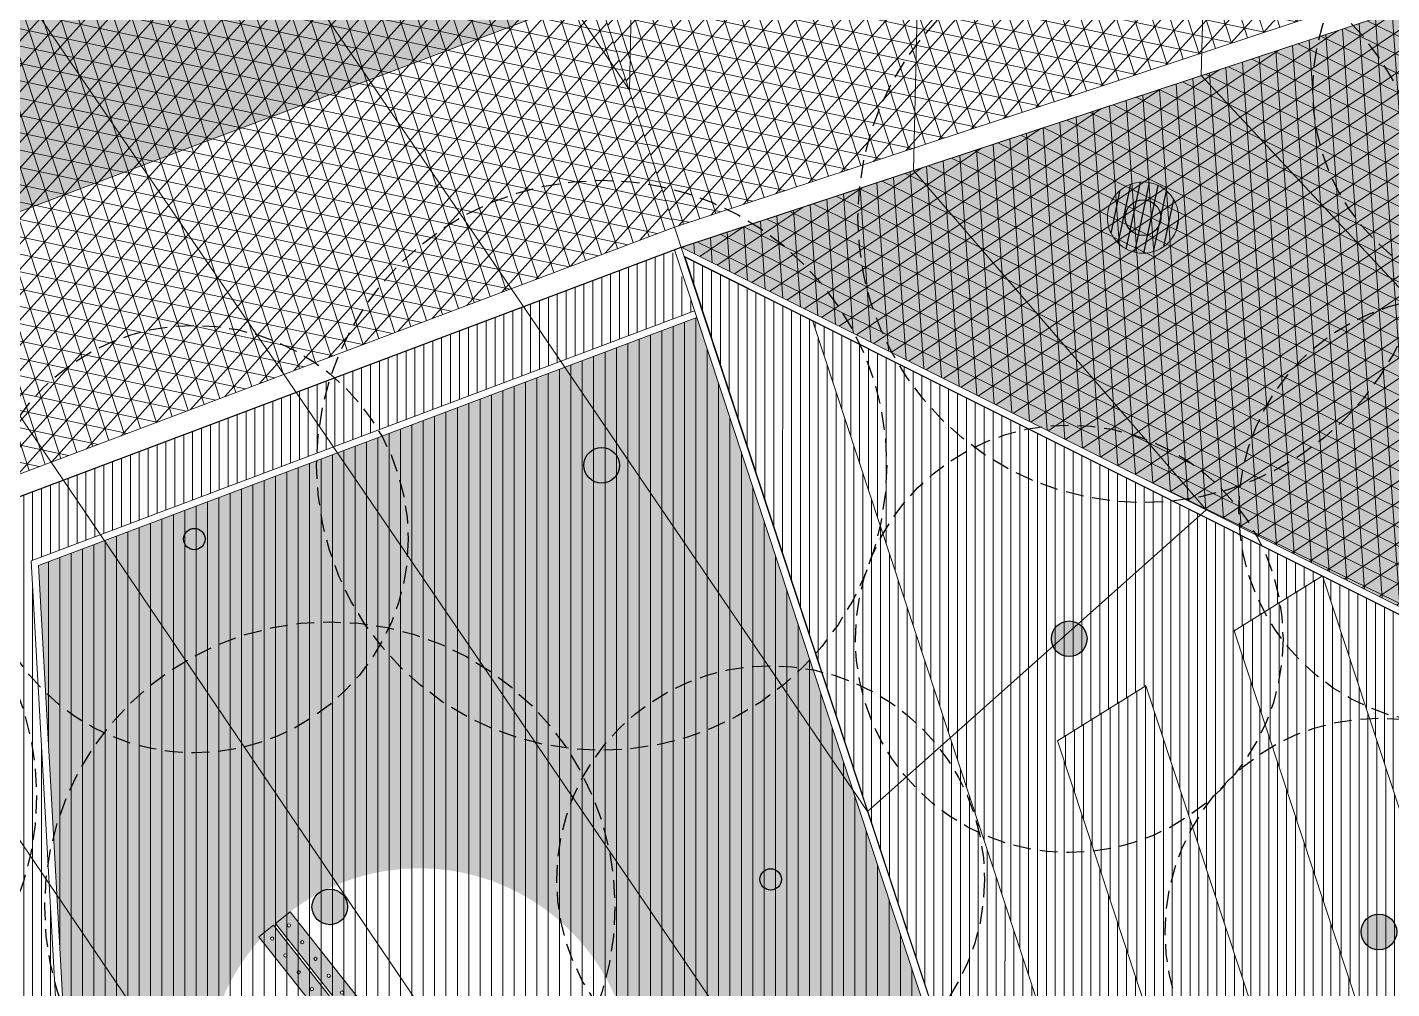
# Model space of a CAD drawing. Header units: metres. Extents: x 678805 to 1359287, y 2747329 to 5497370.
# Drawn here: x 679675.68 to 679694.82, y 2748641.37 to 2748654.86 of the extents above; entities that cross this region are included whole.
import ezdxf
from ezdxf.enums import TextEntityAlignment as Align

# ---------------------------------------------------------------- set-up
doc = ezdxf.new("R2010")
doc.units = ezdxf.units.M
doc.linetypes.add('XREF_MON_SFT_TREES$0$HIDDEN', pattern=[0.375, 0.25, -0.125])
for name, color, linetype in [('00_XREF_MON_HSC_PAVEMENT', 7, 'Continuous'), ('00_XREF_TWQ_BUILDINGS', 7, 'Continuous'), ('00_XREF_TWQ_SFT_TREES', 7, 'Continuous'), ('XREF_MON_GENERAL_LAYOUT$0$02-L-Edge Line Step -10cm', 6, 'Continuous'), ('XREF_MON_GENERAL_LAYOUT$0$02-L-Plan Change', 8, 'Continuous'), ('XREF_MON_HSC_PAVEMENT$0$03-TR-Tree Pit_Green', 74, 'Continuous'), ('XREF_MON_SFT_TREES$0$SL_TREE_CANOPY', 251, 'XREF_MON_SFT_TREES$0$HIDDEN'), ('XREF_MON_SFT_TREES$0$SL_TREE_TRUNK', 251, 'Continuous')]:
    doc.layers.add(name, color=color, linetype=linetype)
for name, color, linetype, true_color in [('02-L-Waterfeatures 01', 7, 'Continuous', 0x4da6ff), ('XREF_MON_HSC_PAVEMENT$0$03-TR-Tree Pit_White', 7, 'Continuous', 0xfcfcfc), ('XREF_MON_SFT_TREES$0$SL_TREE__DELONIX_REGIA', 7, 'Continuous', 0x8f2400), ('XREF_MON_SFT_TREES$0$SL_TREE_ACACIA_ETBAICA', 7, 'Continuous', 0x405700), ('XREF_MON_SFT_TREES$0$SL_TREE_ACACIA_FARNESIANA', 7, 'Continuous', 0xe0e000), ('XREF_MON_SFT_TREES$0$SL_TREE_ACACIA_NILOTICA', 7, 'Continuous', 0x264d00), ('XREF_MON_SFT_TREES$0$SL_TREE_PROSOPIS_CINERARIA', 7, 'Continuous', 0x5f7f00)]:
    doc.layers.add(name, color=color, linetype=linetype, true_color=true_color)
for name, color, linetype, lineweight in [('XREF_MON_GENERAL_LAYOUT$0$02-L-Level Curves 0.25-0.75m', 33, 'Continuous', 5), ('XREF_MON_GENERAL_LAYOUT$0$02-L-Level Curves 0.50m', 33, 'Continuous', 5), ('XREF_MON_GENERAL_LAYOUT$0$02-L-Level Curves 1m', 37, 'Continuous', 5), ('XREF_MON_GENERAL_LAYOUT$0$02-L-Material Change', 251, 'Continuous', 5), ('XREF_MON_GENERAL_LAYOUT$0$04-BK-Tree Pit', 6, 'Continuous', 5), ('XREF_MON_HSC_FURNITURE$0$03-PG-CBIncluded', 8, 'Continuous', 5), ('XREF_MON_HSC_PAVEMENT$0$02-L-B-Flat Bar', 251, 'Continuous', 5), ('XREF_MON_HSC_PAVEMENT$0$03-TR-Pavement_04_Dry Meadow_', 54, 'Continuous', 5), ('XREF_MON_HSC_PAVEMENT$0$04-BK-Tree Pit', 6, 'Continuous', 5)]:
    doc.layers.add(name, color=color, linetype=linetype, lineweight=lineweight)
for name, color, linetype, lineweight, true_color in [('XREF_MON_HSC_PAVEMENT$0$03-TR-Pavement_01_Compacted Ground', 7, 'Continuous', 5, 0x5a4f30), ('XREF_MON_HSC_PAVEMENT$0$03-TR-Pavement_02_Sealed Gravel', 7, 'Continuous', 5, 0x38321e), ('XREF_MON_HSC_PAVEMENT$0$03-TR-Pavement_04_Dry Meadow_2', 7, 'Continuous', 5, 0xe2c75d), ('XREF_MON_HSC_PAVEMENT$0$03-TR-Pavement_05_Precast irregular Concrete Blocks_Open Joint', 7, 'Continuous', 5, 0x82ae7e), ('XREF_MON_HSC_PAVEMENT$0$03-TR-Pavement_05_Precast irregular Concrete Blocks_Open Joint 2', 7, 'Continuous', 5, 0xe2c75d), ('XREF_MON_HSC_PAVEMENT$0$03-TR-Pavement_07_Precast irregular Concrete Blocks', 7, 'Continuous', 5, 0xb3b3b3)]:
    doc.layers.add(name, color=color, linetype=linetype, lineweight=lineweight, true_color=true_color)
doc.layers.get('XREF_MON_SFT_TREES$0$SL_TREE__DELONIX_REGIA').off()
doc.layers.get('XREF_MON_SFT_TREES$0$SL_TREE_ACACIA_ETBAICA').off()
doc.layers.get('XREF_MON_SFT_TREES$0$SL_TREE_ACACIA_FARNESIANA').off()
doc.layers.get('XREF_MON_SFT_TREES$0$SL_TREE_ACACIA_NILOTICA').off()
doc.layers.get('XREF_MON_SFT_TREES$0$SL_TREE_PROSOPIS_CINERARIA').off()
doc.styles.add('XREF_MON_GENERAL_LAYOUT$0$Standard', font='arial.ttf')
pattern_1 = [(45, (0, 0), (-0.2245064030267289, 0.2245064030267289), [])]
pattern_2 = [(90, (652974.1167151183, 2717198.732228751), (-0.1247775, 0), [])]
pattern_3 = [(90, (0, 0), (-0.159385, 0), [])]
pattern_4 = [(340, (0, 0), (0.3171310031097607, -1.183548818555639), [0.127635, -1.403985]), (284.9999999999999, (0, 0), (1.122121008750501, 0.6597039266631874), [0.102108, -1.123191913939]), (30.45144470000007, (0.0264274947241093, -0.09862875297372095), (1.439251961726375, -0.5238449067124393), [0.10847305896, -1.19320463882]), (336.1842, (0.3198337804106918, 0.1164099759823247), (0.3564911015664235, -1.803038992589059), [0.1914525, -2.1059775]), (26.63555761000001, (0.3495414982605787, -0.03384308439077688), (2.101800046171185, -0.9276967019094174), [0.162709655038, -1.789808574672]), (281.1841511700001, (0.3198337804106918, 0.1164099759823247), (2.10180004612532, -0.9276967020221802), [0.153161779369, -1.684780203864]), (311.0000000000001, (0.2980803232991812, -0.07260940821860236), (-0.2964259309923299, -1.18889947222557), [0.127635, -1.403985]), (256.0000000000001, (0.2980803232991812, -0.07260940821860236), (1.301257995013117, 0.03297126671369521), [0.102108, -1.123188]), (1.451445000000042, (0.2733781620483804, -0.1716843643181712), (1.004832069231487, -1.155928201204946), [0.10847305896, -1.19320258192]), (327.5000000000001, (0, 0), (0.5394311410589346, 0.1743151651689518), [0, -1.1095736, 0, -1.140206, 0, -1.1274425]), (297.5, (0, 0), (0.7838505369245482, -0.1911253338182064), [0, -0.6500876, 0, -1.0840466, 0, -0.4297045]), (257.5, (-0.129797123220292, 0.3566146651579213), (0.2746427574532052, -0.8667979447037826), [0, -0.42545, 0, -1.327404, 0, -1.761363]), (247.5, (-0.1880021112114544, 0.5165315553632672), (0.4995268739605756, -0.8743468279788609), [0, -0.553085, 0, -0.8815324, 0, -1.250823])]
pattern_5 = [(90, (-15.59436559828464, -5.140188714955002), (-0.1247775, 0), [])]

# ---------------------------------------------------------------- blocks, each defined once
blk = doc.blocks.new('XREF_MON_SFT_TREES$0$Prosopis_cineraria')
h = blk.add_hatch()
h.set_pattern_fill('ANSI31', color=256, scale=0.1)
h.set_pattern_definition(pattern_1)
edge = h.paths.add_edge_path()
edge.add_arc((-1.862645149230957e-09, -1.396983861923218e-09), 4.000000002159871, 0, 360)
at = {"layer": 'XREF_MON_SFT_TREES$0$SL_TREE_TRUNK'}
h = blk.add_hatch(color=256, dxfattribs=at)
h.dxf.hatch_style = 1
edge = h.paths.add_edge_path()
edge.add_arc((0, 0), 0.25, 0, 360)
at = {"layer": 'XREF_MON_SFT_TREES$0$SL_TREE_CANOPY', "linetype": 'XREF_MON_SFT_TREES$0$HIDDEN'}
blk.add_circle((0, 0), 4, dxfattribs=at)
at = {"layer": 'XREF_MON_SFT_TREES$0$SL_TREE_TRUNK'}
blk.add_circle((0, 0), 0.25, dxfattribs=at)
blk = doc.blocks.new('XREF_MON_SFT_TREES$0$Acacia etbaica')
h = blk.add_hatch()
h.set_pattern_fill('ANSI31', color=256, scale=0.1)
h.set_pattern_definition(pattern_1)
edge = h.paths.add_edge_path()
edge.add_arc((4.440892098500626e-16, -1.110223024625157e-15), 3.000000000000001, 0, 360)
at = {"layer": 'XREF_MON_SFT_TREES$0$SL_TREE_TRUNK'}
h = blk.add_hatch(color=256, dxfattribs=at)
h.dxf.hatch_style = 1
edge = h.paths.add_edge_path()
edge.add_arc((-4.190951585769653e-09, -3.725290298461914e-09), 0.1500002332421871, 286.4511275051879, 569.1271037239628)
edge.add_arc((-2.328306436538696e-09, 2.328306436538696e-09), 0.1500002378014961, 209.127105287983, 286.4511261276718)
at = {"layer": 'XREF_MON_SFT_TREES$0$SL_TREE_CANOPY'}
blk.add_circle((0, 0), 3, dxfattribs=at)
at = {"layer": 'XREF_MON_SFT_TREES$0$SL_TREE_TRUNK'}
for radius in [0.1500002332387778, 0.150000232560115]:
    blk.add_circle((-4.190951585769653e-09, -3.725290298461914e-09), radius, dxfattribs=at)
blk = doc.blocks.new('XREF_MON_SFT_TREES$0$Acacia_pycnantha')
h = blk.add_hatch()
h.set_pattern_fill('ANSI31', color=256, scale=0.1)
h.set_pattern_definition(pattern_1)
edge = h.paths.add_edge_path()
edge.add_arc((-2.328306436538696e-10, 0), 2.999999999974137, 3.180554681463517e-15, 360)
at = {"layer": 'XREF_MON_SFT_TREES$0$SL_TREE_TRUNK'}
h = blk.add_hatch(color=256, dxfattribs=at)
h.dxf.hatch_style = 1
edge = h.paths.add_edge_path()
edge.add_arc((2.328306436538696e-10, 0), 0.2500003876001918, 0, 360)
at = {"layer": 'XREF_MON_SFT_TREES$0$SL_TREE_CANOPY', "linetype": 'XREF_MON_SFT_TREES$0$HIDDEN'}
blk.add_circle((2.328306436538696e-10, 0), 3, dxfattribs=at)
at = {"layer": 'XREF_MON_SFT_TREES$0$SL_TREE_TRUNK'}
blk.add_circle((2.328306436538696e-10, 0), 0.2500003876001918, dxfattribs=at)
blk = doc.blocks.new('XREF_MON_SFT_TREES$0$Acacia Nilotica D')
h = blk.add_hatch()
h.set_pattern_fill('ANSI31', color=256, scale=0.1)
h.set_pattern_definition(pattern_1)
edge = h.paths.add_edge_path()
edge.add_arc((2.328306436538696e-10, 0), 3.999999999999999, -6.5439871631012e-05, 359.9999345601284)
at = {"layer": 'XREF_MON_SFT_TREES$0$SL_TREE_TRUNK'}
h = blk.add_hatch(color=256, dxfattribs=at)
h.dxf.hatch_style = 1
edge = h.paths.add_edge_path()
edge.add_arc((2.328306436538696e-10, 0), 0.2500003876001918, 0, 360)
at = {"layer": 'XREF_MON_SFT_TREES$0$SL_TREE_CANOPY', "linetype": 'XREF_MON_SFT_TREES$0$HIDDEN'}
blk.add_circle((2.328306436538696e-10, 0), 4, dxfattribs=at)
at = {"layer": 'XREF_MON_SFT_TREES$0$SL_TREE_TRUNK'}
blk.add_circle((2.328306436538696e-10, 0), 0.2500003876001918, dxfattribs=at)
blk = doc.blocks.new('XREF_MON_SFT_TREES$0$Delonix.B')
h = blk.add_hatch()
h.set_pattern_fill('ANSI31', color=256, scale=0.1, angle=25.44812939262281)
h.set_pattern_definition([(70.44812939262282, (0, -4.656612873077393e-10), (-0.2991926023986827, 0.106254584230064), [])])
edge = h.paths.add_edge_path()
edge.add_arc((0, 0), 3.000000000087448, 6.361109362927034e-15, 360)
at = {"layer": 'XREF_MON_SFT_TREES$0$SL_TREE_TRUNK'}
h = blk.add_hatch(color=256, dxfattribs=at)
h.dxf.hatch_style = 1
edge = h.paths.add_edge_path()
edge.add_arc((0, 0), 0.2500003876001918, 0, 360)
at = {"layer": 'XREF_MON_SFT_TREES$0$SL_TREE_CANOPY', "linetype": 'XREF_MON_SFT_TREES$0$HIDDEN'}
blk.add_circle((0, 0), 3, dxfattribs=at)
at = {"layer": 'XREF_MON_SFT_TREES$0$SL_TREE_TRUNK'}
blk.add_circle((0, 0), 0.2500003876001918, dxfattribs=at)
blk = doc.blocks.new('XREF_MON_SFT_TREES')
at = {"layer": 'XREF_MON_SFT_TREES$0$SL_TREE__DELONIX_REGIA'}
for p in [(679696.7147275773, 2748653.989595979), (679695.6786057358, 2748648.079861476), (679694.6425844178, 2748642.169857289)]:
    blk.add_blockref('XREF_MON_SFT_TREES$0$Delonix.B', p, dxfattribs=at)
at = {"layer": 'XREF_MON_SFT_TREES$0$SL_TREE_ACACIA_ETBAICA', "rotation": 25.44812939262281}
for p in [(679672.1928562922, 2748654.198914757), (679678.022989141, 2748647.681408298), (679686.1087203705, 2748642.906123652), (679674.4787069631, 2748638.431529532)]:
    blk.add_blockref('XREF_MON_SFT_TREES$0$Acacia etbaica', p, dxfattribs=at)
at = {"layer": 'XREF_MON_SFT_TREES$0$SL_TREE_ACACIA_FARNESIANA', "rotation": 25.44812939262281}
blk.add_blockref('XREF_MON_SFT_TREES$0$Acacia_pycnantha', (679690.2974068968, 2748646.282805403), dxfattribs=at)
at = {"layer": 'XREF_MON_SFT_TREES$0$SL_TREE_ACACIA_NILOTICA', "rotation": 25.44819483249446}
blk.add_blockref('XREF_MON_SFT_TREES$0$Acacia Nilotica D', (679683.7380865307, 2748648.717234691), dxfattribs=at)
at = {"layer": 'XREF_MON_SFT_TREES$0$SL_TREE_PROSOPIS_CINERARIA', "rotation": 25.44812939262281}
for p in [(679691.333486861, 2748652.19260327), (679671.8096756394, 2748644.080781688), (679679.9236511029, 2748642.52126956)]:
    blk.add_blockref('XREF_MON_SFT_TREES$0$Prosopis_cineraria', p, dxfattribs=at)
blk = doc.blocks.new('XREF_MON_HSC_PAVEMENT$0$TPS_OPEN JOINT')
at = {"layer": 'XREF_MON_HSC_PAVEMENT$0$03-TR-Tree Pit_Green'}
h = blk.add_hatch(dxfattribs=at)
h.set_pattern_fill('ANSI31', color=256, scale=0.04, angle=33)
h.set_pattern_definition([(78, (0, 0), (-0.1242247452931933, 0.02640478473385544), [])])
edge = h.paths.add_edge_path()
edge.add_arc((0, -4.656612873077393e-10), 0.5000000013969839, 0, 360)
at = {"layer": 'XREF_MON_HSC_PAVEMENT$0$03-TR-Tree Pit_White'}
h = blk.add_hatch(color=256, dxfattribs=at)
h.dxf.hatch_style = 1
edge = h.paths.add_edge_path()
edge.add_arc((0, -4.656612873077393e-10), 0.5000000013969839, 0, 360)
blk = doc.blocks.new('XREF_MON_HSC_PAVEMENT')
at = {"layer": 'XREF_MON_HSC_PAVEMENT$0$03-TR-Pavement_01_Compacted Ground'}
h = blk.add_hatch(dxfattribs=at)
h.set_pattern_fill('ANSI31', color=256, scale=0.0393, angle=45)
h.set_pattern_definition([(90, (-18.06661863613408, -6.698424457572401), (-0.1247775, 0), [])])
h.paths.add_polyline_path([(679686.6946379269, 2748650.749562684), (679684.9041397311, 2748651.646345514), (679690.663002464, 2748634.205911485), (679691.9020214818, 2748634.97712143)])
h = blk.add_hatch(dxfattribs=at)
h.set_pattern_fill('ANSI31', color=256, scale=0.0393, angle=45)
h.set_pattern_definition(pattern_5)
h.paths.add_polyline_path([(679697.1425115234, 2748637.198305703), (679695.9030634004, 2748636.426828668), (679698.5250271254, 2748628.483742911), (679699.7650037635, 2748629.255548913)])
h.paths.add_polyline_path([(679695.6127739147, 2748637.306243686), (679696.8521635237, 2748638.0776843), (679693.8489095069, 2748647.173656393), (679693.848877998, 2748647.173671906), (679692.61011782, 2748646.402614711)])
h = blk.add_hatch(dxfattribs=at)
h.set_pattern_fill('ANSI31', color=256, scale=0.0393, angle=45)
h.set_pattern_definition(pattern_5)
h.paths.add_polyline_path([(679691.3711305365, 2748645.631451287), (679690.1320947924, 2748644.8602577), (679693.1352555018, 2748635.764147228), (679694.3742745196, 2748636.535357173)])
at = {"layer": 'XREF_MON_HSC_PAVEMENT$0$03-TR-Pavement_02_Sealed Gravel', "linetype": 'Continuous'}
h = blk.add_hatch(dxfattribs=at)
h.set_pattern_fill('ANSI31', color=256, scale=0.0393, angle=45)
h.set_pattern_definition(pattern_2)
h.paths.add_polyline_path([(679646.0224124674, 2748669.651133279), (679644.6703183796, 2748669.204583851, 0.01442475365526299), (679647.7123631025, 2748667.774298361, -0.1161548736999715), (679651.9493805701, 2748664.247954304), (679653.2801807747, 2748664.087966701, 0.05444077777812602), (679651.4957595883, 2748666.281778103, 0.03196943255801621), (679658.6561667508, 2748664.246576004, 0.148791745797472), (679676.703497911, 2748665.737167913, 0.1079940738375704), (679674.509728348, 2748661.535769597), (679675.5143998646, 2748661.414988891, -0.1797729532857012), (679679.6957153971, 2748667.073098453), (679679.3664851624, 2748668.069414217, -0.1772921111135294), (679658.8675692851, 2748665.223975087, -0.05951825543832125)])
h.paths.add_polyline_path([(679653.349979944, 2748663.978855467), (679652.0316826595, 2748664.137339981, -0.1319629348988177), (679654.2965750679, 2748658.324438884), (679655.2915297481, 2748658.425082011, 0.1144062904009596)])
h.paths.add_polyline_path([(679681.7871814495, 2748660.560160694), (679680.096324634, 2748660.763433979), (679675.121594561, 2748658.396154605, -0.07326671641016178), (679675.4868466704, 2748661.317581271), (679674.4836122952, 2748661.438189205, 0.07835277761419991), (679674.1364598053, 2748657.998024342), (679674.1403053656, 2748657.929197477), (679643.2074947683, 2748643.209483359), (679643.491983697, 2748642.348146361)])
h.paths.add_polyline_path([(679698.469195764, 2748673.191357254), (679711.9219041575, 2748670.548865532), (679713.8570916564, 2748671.187849514), (679698.6619407464, 2748674.172606137, 0.2136750522150445), (679683.4008271098, 2748670.646612792, -0.0389801390357981), (679679.4560042174, 2748668.117226033), (679679.7825079852, 2748667.129161096, -0.01546595601990919), (679680.3191081895, 2748667.448972495, 0.03539935497429664), (679684.0044829727, 2748669.849367786, -0.2136750522136403)])
h = blk.add_hatch(dxfattribs=at)
h.set_pattern_fill('ANSI31', color=256, scale=0.0393, angle=45)
h.set_pattern_definition(pattern_2)
h.paths.add_polyline_path([(679674.7505662756, 2748647.006901963), (679675.7314659259, 2748647.3766699), (679685.0426982479, 2748650.886708019), (679684.7252839699, 2748651.728734859), (679645.3021382057, 2748636.867606018), (679645.584615705, 2748636.012267229)])
h.paths.add_polyline_path([(679675.7314659259, 2748647.3766699), (679674.7505662756, 2748647.006901963), (679675.4753778314, 2748634.034407944), (679659.6414923314, 2748632.703298761, 0.04287255845586823), (679651.2223284328, 2748631.261882994), (679647.4762699777, 2748630.284359057), (679647.7905010901, 2748629.332870731), (679651.4748207846, 2748630.294284104, -0.04287255843960752), (679659.7252639609, 2748631.706813782), (679675.5311857382, 2748633.035572135), (679675.6049644626, 2748631.715099174, -0.1859756716922504), (679672.5376234493, 2748622.202856299), (679673.3153941857, 2748621.574308224, 0.1859756716839196), (679676.6034072143, 2748631.770885119), (679676.5280630047, 2748633.119376738), (679677.1354311637, 2748633.170436431, 0.1072667563963193), (679683.6646576964, 2748635.172907715), (679686.4360077374, 2748636.727829324), (679685.9466940921, 2748637.599937205), (679683.1753440527, 2748636.045015597, -0.1072667565421974), (679677.0516595319, 2748634.16692141), (679676.4722550978, 2748634.118212547)])
h = blk.add_hatch(dxfattribs=at)
h.set_pattern_fill('ANSI31', color=256, scale=0.0393, angle=45)
h.set_pattern_definition(pattern_2)
h.paths.add_polyline_path([(679696.481800617, 2748616.569496031), (679707.6360352818, 2748623.511240307), (679701.0105245535, 2748643.578830983), (679684.8984484846, 2748651.642306724)])
h.paths.add_polyline_path([(679700.0091509128, 2748633.041687717), (679701.2481707088, 2748633.812898146), (679698.5330122038, 2748642.036725296), (679698.5329806948, 2748642.036740809), (679697.2939839378, 2748641.265509594)], flags=16)
h.paths.add_polyline_path([(679701.5437227016, 2748637.441630752), (679702.7827338768, 2748638.212835815), (679701.0110039212, 2748643.579116356), (679701.0109724122, 2748643.579131869), (679699.771997171, 2748642.807914047)], flags=16)
h.paths.add_polyline_path([(679703.0730714542, 2748637.333450732), (679701.834059554, 2748636.562245218), (679703.4855544355, 2748631.560122008), (679704.72457046, 2748632.33133009)], flags=17)
h.paths.add_polyline_path([(679701.5385066556, 2748632.933512048), (679700.2994877653, 2748632.162302182), (679701.9807191639, 2748627.07011165), (679703.2197328102, 2748627.84131825)], flags=16)
h.paths.add_polyline_path([(679697.1460423457, 2748637.189272121), (679695.9065942226, 2748636.417795085), (679698.5285579476, 2748628.474709328), (679699.7685345857, 2748629.24651533)], flags=16)
h.paths.add_polyline_path([(679705.0149080375, 2748631.451945007), (679703.7758912883, 2748630.680736474), (679705.4571225332, 2748625.588546407), (679706.6961434807, 2748626.359757553)], flags=17)
h.paths.add_polyline_path([(679703.5100687569, 2748626.961932153), (679702.2710560162, 2748626.190726115), (679703.922550889, 2748621.188602933), (679705.1615584777, 2748621.959805763)], flags=16)
h.paths.add_polyline_path([(679695.6163047369, 2748637.297210104), (679696.8556943459, 2748638.068650717), (679693.8524403292, 2748647.164622811), (679693.8524088202, 2748647.164638324), (679692.6136486422, 2748646.393581129)], flags=16)
h.paths.add_polyline_path([(679690.6558655783, 2748634.209654581), (679691.9020214824, 2748634.977121429), (679686.6946379266, 2748650.749562684), (679684.9041397311, 2748651.646345514)])
h.paths.add_polyline_path([(679691.3746613588, 2748645.622417704), (679690.1356256147, 2748644.851224117), (679693.1387863244, 2748635.755113645), (679694.377805342, 2748636.526323589)], flags=16)
at = {"layer": 'XREF_MON_HSC_PAVEMENT$0$03-TR-Pavement_04_Dry Meadow_', "linetype": 'Continuous'}
h = blk.add_hatch(dxfattribs=at)
h.set_pattern_fill('ANSI31', color=256, scale=0.0502, angle=45)
h.set_pattern_definition(pattern_3)
h.paths.add_polyline_path([(679675.6142906225, 2748679.424296536), (679646.1589730635, 2748669.696234472, 0.05906509737733159), (679658.8887095415, 2748665.321714995, 0.1774394129036189), (679679.3346501798, 2748668.165753167)])
h.paths.add_polyline_path([(679647.6700433914, 2748667.683656895, -0.01483990949270691), (679644.5364044241, 2748669.160356751), (679635.6099614319, 2748666.212264568), (679651.8112050879, 2748664.264565636, 0.1140520285030058)])
h.paths.add_polyline_path([(679651.8671536103, 2748666.045618251, -0.04780751899642226), (679653.4089733203, 2748664.072483377), (679674.4093792207, 2748661.547833479, -0.09979927409067957), (679676.3892880387, 2748665.507321465, -0.145706659084263), (679658.6350264932, 2748664.148836096, -0.03013039186579949)])
h.paths.add_polyline_path([(679679.9105359508, 2748660.785769327), (679675.5872862695, 2748661.305506513, 0.06975168209211594), (679675.2193779843, 2748658.553430823)])
h.paths.add_polyline_path([(679679.7281896459, 2748666.974824957, 0.1786685466639705), (679675.614999564, 2748661.402894886), (679681.8157529109, 2748660.657445899)])
h.paths.add_polyline_path([(679711.7283854082, 2748670.484967134), (679698.4499212643, 2748673.093232365, 0.2136750522034983), (679684.0648485584, 2748669.769643285, -0.03539935496898799), (679680.3676236961, 2748667.361529681, 0.01610267465171147), (679679.8148950523, 2748667.03115143), (679681.9254282457, 2748660.644260828), (679681.9562348693, 2748660.640557284), (679682.051679507, 2748660.685947808)])
h.paths.add_polyline_path([(679674.0367159619, 2748657.990648245), (679674.0366155223, 2748657.992445888, -0.0780424731803222), (679674.3833923258, 2748661.45023756), (679653.4777356285, 2748663.963496794, -0.1147822337318252), (679655.4014679774, 2748658.335692346), (679654.2075604788, 2748658.214924449, 0.1360894048211857), (679651.8950268311, 2748664.153768621), (679635.6446035111, 2748666.107379889), (679643.1758852024, 2748643.305186516)])
h = blk.add_hatch(dxfattribs=at)
h.set_pattern_fill('ANSI31', color=256, scale=0.0502, angle=45)
h.set_pattern_definition(pattern_3)
edge = h.paths.add_edge_path()
edge.add_line((679675.835403824, 2748647.308981866), (679685.074085759, 2748650.791670799))
edge.add_line((679685.074085759, 2748650.791670799), (679698.893599113, 2748608.948017369))
edge.add_line((679698.893599113, 2748608.948017369), (679662.2653552648, 2748585.50317272))
edge.add_line((679662.2653552648, 2748585.50317272), (679655.3139743757, 2748606.551879153))
edge.add_arc((679670.9314425674, 2748572.82483962), 37.16743881894804, 91.5774076475708, 114.84672299142821, ccw=False)
edge.add_line((679669.9083166623, 2748609.978193732), (679694.8044275737, 2748610.663778945))
edge.add_line((679694.8044275737, 2748610.663778945), (679694.7713946837, 2748611.863324204))
edge.add_line((679694.7713946837, 2748611.863324204), (679669.8752837724, 2748611.177738991))
edge.add_arc((679670.9314426158, 2748572.824839415), 38.36743902575249, 91.57740758399454, 109.68928109787)
edge.add_line((679658.0047187424, 2748608.949072103), (679668.849565996, 2748617.461685754))
edge.add_arc((679686.5320581297, 2748594.934653038), 28.63804691447938, 88.68423064924599, 128.1299802798103, ccw=False)
edge.add_line((679687.1896589658, 2748623.565148881), (679687.2172139526, 2748624.764832473))
edge.add_arc((679686.5320581305, 2748594.934653035), 29.83804691670532, 88.68423065088447, 115.5515273092223)
edge.add_arc((679661.726610215, 2748630.939674532), 14.99999999986113, 322.7221972044185, 363.197959410997)
edge.add_line((679676.7032514893, 2748631.776463714), (679676.633331522, 2748633.027873617))
edge.add_line((679676.633331522, 2748633.027873617), (679677.1438083261, 2748633.070787933))
edge.add_arc((679675.7867080126, 2748649.213844605), 16.19999999980139, 274.8053921856376, 299.2954794328936)
edge.add_line((679683.7135890619, 2748635.085696927), (679686.57214989, 2748636.6895499))
edge.add_line((679686.57214989, 2748636.6895499), (679685.9849735158, 2748637.736079358))
edge.add_line((679685.9849735158, 2748637.736079358), (679683.1264126879, 2748636.132226385))
edge.add_arc((679675.7867080125, 2748649.213844606), 15.00000000052617, 274.8053921858599, 299.29547943230796, ccw=False)
edge.add_line((679677.043282377, 2748634.266569909), (679676.5663620338, 2748634.226476588))
edge.add_line((679676.5663620338, 2748634.226476588), (679675.835403824, 2748647.308981866))
at = {"layer": 'XREF_MON_HSC_PAVEMENT$0$03-TR-Pavement_04_Dry Meadow_2', "ltscale": 2, "transparency": 33554687}
h = blk.add_hatch(dxfattribs=at)
h.set_pattern_fill('AR-CONC', color=256, scale=0.0067, angle=290.0000000000001)
h.set_pattern_definition(pattern_4)
h.paths.add_polyline_path([(679675.6142906225, 2748679.424296536), (679646.1589730635, 2748669.696234472, 0.05906509737733159), (679658.8887095415, 2748665.321714995, 0.1774394129036189), (679679.3346501798, 2748668.165753167)])
h.paths.add_polyline_path([(679647.6700433914, 2748667.683656895, -0.01483990949270691), (679644.5364044241, 2748669.160356751), (679635.6099614319, 2748666.212264568), (679651.8112050879, 2748664.264565636, 0.1140520285030058)])
h.paths.add_polyline_path([(679651.8671536103, 2748666.045618251, -0.04780751899642226), (679653.4089733203, 2748664.072483377), (679674.4093792207, 2748661.547833479, -0.09979927409067957), (679676.3892880387, 2748665.507321465, -0.145706659084263), (679658.6350264932, 2748664.148836096, -0.03013039186579949)])
h.paths.add_polyline_path([(679679.9105359508, 2748660.785769327), (679675.5872862695, 2748661.305506513, 0.06975168209211594), (679675.2193779843, 2748658.553430823)])
h.paths.add_polyline_path([(679679.7281896459, 2748666.974824957, 0.1786685466639705), (679675.614999564, 2748661.402894886), (679681.8157529109, 2748660.657445899)])
edge = h.paths.add_edge_path()
edge.add_arc((679694.4394040956, 2748672.417105604), 3.000000000107862, -193.14365330140026, 16.698881506910027, ccw=False)
edge.add_arc((679694.9684852205, 2748655.369317576), 18.06260351336538, 82.54235744723542, 101.01287075826502, ccw=False)
edge = h.paths.add_edge_path()
edge.add_line((679711.7283854082, 2748670.484967134), (679698.4499212643, 2748673.093232365))
edge.add_arc((679694.9684450557, 2748655.369322832), 18.06260351425228, 78.88697820483294, 82.54222895522032)
edge.add_arc((679694.9684450557, 2748655.369322832), 18.06260351425228, 82.54222895522032, 127.1321806464212)
edge.add_arc((679665.2307856341, 2748694.64368752), 31.20000004577112, 299.0226323686654, 307.1321806400685, ccw=False)
edge.add_arc((679685.2191745674, 2748658.617247967), 10.00000042820137, 119.0226324326122, 122.7127745355557)
edge.add_line((679679.8148950523, 2748667.03115143), (679681.9254282457, 2748660.644260828))
edge.add_line((679681.9254282457, 2748660.644260828), (679681.9562348693, 2748660.640557284))
edge.add_line((679681.9562348693, 2748660.640557284), (679682.051679507, 2748660.685947808))
edge.add_line((679682.051679507, 2748660.685947808), (679711.7283854082, 2748670.484967134))
edge = h.paths.add_edge_path()
edge.add_arc((679652.332308342, 2748655.96336092), 3, 51.56475283717869, 408.9175091938606)
edge.add_line((679654.303743136, 2748658.224653659), (679655.4014679774, 2748658.335692346))
edge.add_arc((679642.3435261409, 2748657.014836111), 13.12457641980778, 5.776020717025351, 31.9675482081662)
edge.add_line((679653.4777356285, 2748663.963496794), (679674.3833923258, 2748661.45023756))
edge.add_arc((679685.2191743442, 2748658.617248334), 11.19999999557838, 165.3481215594409, 183.1979586768568)
edge.add_line((679674.0366155223, 2748657.992445888), (679674.0367159619, 2748657.990648245))
edge.add_line((679674.0367159619, 2748657.990648245), (679665.6058632245, 2748653.978735339))
edge.add_line((679665.6058632245, 2748653.978735339), (679665.0823843781, 2748655.078802357))
edge.add_arc((679667.076312565, 2748655.867137892), 2.144113460149613, 149.0823255653811, 201.5722600949016, ccw=False)
edge.add_arc((679662.6387023961, 2748658.468648515), 2.999999999529261, 330.0032542828164, 621.277901218652)
edge.add_arc((679661.8586383942, 2748653.384024297), 2.144113460486907, 29.32911851367612, 81.27790119675768, ccw=False)
edge.add_line((679663.7279203536, 2748654.43426593), (679664.2513991998, 2748653.334198912))
edge.add_line((679664.2513991998, 2748653.334198912), (679643.1758852024, 2748643.305186516))
edge.add_line((679643.1758852024, 2748643.305186516), (679635.6446035111, 2748666.107379889))
edge.add_line((679635.6446035111, 2748666.107379889), (679651.8950268311, 2748664.153768621))
edge.add_arc((679642.3435261202, 2748657.014836106), 11.92457644092693, 6.251290660265795, 36.77498064286573, ccw=False)
h = blk.add_hatch(dxfattribs=at)
h.set_pattern_fill('AR-CONC', color=256, scale=0.0067, angle=290.0000000000001)
h.set_pattern_definition(pattern_4)
edge = h.paths.add_edge_path()
edge.add_line((679662.151590762, 2748598.296569386), (679658.4446151747, 2748597.072332544))
edge.add_line((679658.4446151747, 2748597.072332544), (679662.2653552647, 2748585.50317272))
edge.add_line((679662.2653552647, 2748585.50317272), (679698.8935991129, 2748608.948017369))
edge.add_line((679698.8935991129, 2748608.948017369), (679685.0740857589, 2748650.791670799))
edge.add_line((679685.0740857589, 2748650.791670799), (679675.8354038239, 2748647.308981866))
edge.add_line((679675.8354038239, 2748647.308981866), (679676.5663620337, 2748634.226476588))
edge.add_line((679676.5663620337, 2748634.226476588), (679677.0432823767, 2748634.266569909))
edge.add_arc((679675.7867080121, 2748649.213844604), 14.99999999820881, 274.8053921870481, 297.2878324299207)
edge.add_line((679682.6636205167, 2748635.883125405), (679682.5360535246, 2748636.110489143))
edge.add_arc((679680.7414575713, 2748634.937182753), 2.144113457710799, 33.17664921244775, 85.39763686341243)
edge.add_arc((679681.1785569801, 2748640.062650642), 2.999999999980566, -26.533621570436992, 264.93120043001886, ccw=False)
edge.add_arc((679685.7808389529, 2748637.764628903), 2.144113457926065, 153.4655269544147, 205.4143094813302)
edge.add_line((679683.844215344, 2748636.844459616), (679683.9762877418, 2748636.609065855))
edge.add_line((679683.9762877418, 2748636.609065855), (679685.9849735157, 2748637.736079358))
edge.add_line((679685.9849735157, 2748637.736079358), (679686.5721498899, 2748636.6895499))
edge.add_line((679686.5721498899, 2748636.6895499), (679683.7135890618, 2748635.085696927))
edge.add_arc((679675.7867080122, 2748649.213844606), 16.20000000074894, 274.8053921861822, 299.295479432, ccw=False)
edge.add_line((679677.143808326, 2748633.070787933), (679676.6333315219, 2748633.027873617))
edge.add_line((679676.6333315219, 2748633.027873617), (679676.7032514894, 2748631.776463714))
edge.add_arc((679661.7266102211, 2748630.93967453), 14.99999999391607, -37.27780280392551, 3.1979594211665017, ccw=False)
edge.add_arc((679686.5320581291, 2748594.934653047), 29.83804690509627, 88.68423064791278, 115.5515273166281, ccw=False)
edge.add_line((679687.2172139524, 2748624.764832473), (679687.1896589657, 2748623.565148881))
edge.add_arc((679686.532058129, 2748594.93465304), 28.6380469126548, 88.68423064799615, 128.1299802811952)
edge.add_line((679668.8495659959, 2748617.461685754), (679658.0047187423, 2748608.949072103))
edge.add_arc((679670.9314426173, 2748572.824839406), 38.36743903417608, 91.57740758608293, 109.6892810959443, ccw=False)
edge.add_line((679669.8752837722, 2748611.177738991), (679694.7713946836, 2748611.863324204))
edge.add_line((679694.7713946836, 2748611.863324204), (679694.8044275736, 2748610.663778945))
edge.add_line((679694.8044275736, 2748610.663778945), (679688.5076800641, 2748610.490380095))
edge.add_arc((679687.7724817486, 2748607.581860981), 3.000000000278293, -252.65945247985883, 75.8142596313707, ccw=False)
edge.add_line((679686.8783303323, 2748610.445511317), (679669.9083166622, 2748609.978193732))
edge.add_arc((679670.9314425656, 2748572.824839626), 37.16743881239631, 91.57740764533591, 114.846722993534)
edge.add_line((679655.3139743755, 2748606.551879153), (679657.9742251091, 2748598.496668595))
edge.add_line((679657.9742251091, 2748598.496668595), (679661.6812006534, 2748599.720905423))
edge.add_arc((679660.8725541149, 2748601.706683177), 2.144113455663051, 292.1570896182367, 344.3732793733889)
edge.add_arc((679665.8199707317, 2748600.297938825), 3.000000000761656, -127.11275333148927, 163.9150522444945, ccw=False)
edge.add_arc((679662.6848792149, 2748596.21983494), 2.144113460433061, 51.83409009833392, 104.4019069229838)
edge = h.paths.add_edge_path(flags=17)
edge.add_line((679671.1979735051, 2748619.121500286), (679672.476851969, 2748619.897653876))
edge.add_line((679672.476851969, 2748619.897653876), (679672.5251279734, 2748619.816931383))
edge.add_arc((679674.2865621371, 2748621.03945836), 2.144113458347495, 214.7626602322482, 266.7114429406855)
edge.add_arc((679673.9914719188, 2748615.903815748), 3, -54.25254889907109, 86.71144292098552, ccw=False)
edge.add_arc((679676.9967327596, 2748611.728853407), 2.144113458347495, 125.7474510802318, 177.6962337837369)
edge.add_line((679674.8543522704, 2748611.815041348), (679674.8681159745, 2748611.315230824))
edge.add_line((679674.8681159745, 2748611.315230824), (679673.3686844009, 2748611.273939712))
edge.add_line((679673.3686844009, 2748611.273939712), (679673.3549206967, 2748611.773750236))
edge.add_arc((679671.2205302833, 2748611.569789245), 2.144113458347495, 5.458573363774319, 57.40735606774469)
edge.add_arc((679673.9914719188, 2748615.903815748), 3, 155.0515379830904, 237.4073560453484, ccw=False)
edge.add_arc((679669.3273681946, 2748618.073617518), 2.144113458347495, 335.0515379542105, 389.2568420272499)
at = {"layer": 'XREF_MON_HSC_PAVEMENT$0$03-TR-Pavement_05_Precast irregular Concrete Blocks_Open Joint'}
h = blk.add_hatch(dxfattribs=at)
h.set_pattern_fill('SWAMP', color=256, scale=0.01)
h.set_pattern_definition([(0, (-46.76947299856693, -15.44978908868507), (0.127, 0.219970452362), [0.03175, -0.22225]), (90, (-46.75359799856692, -15.44978908868507), (-0.127, 0.219970452362), [0.015875, -0.424065904724]), (90, (-46.74962924856693, -15.44978908868507), (-0.127, 0.219970452362), [0.0127, -0.427240904724]), (90, (-46.75756674856692, -15.44978908868507), (-0.127, 0.219970452362), [0.0127, -0.427240904724]), (59.99999999999999, (-46.74566049856693, -15.44978908868507), (-0.1269999998274466, 0.2199704524616237), [0.01016, -0.24384]), (120, (-46.76153549856693, -15.44978908868507), (-0.2539999998274466, 9.962377589545213e-11), [0.01016, -0.2438399999999999])])
h.paths.add_polyline_path([(679684.8576137322, 2748651.775364484), (679697.0671690246, 2748655.809601266), (679701.0924503626, 2748643.649652482)])
at = {"layer": 'XREF_MON_HSC_PAVEMENT$0$03-TR-Pavement_05_Precast irregular Concrete Blocks_Open Joint 2'}
h = blk.add_hatch(dxfattribs=at)
h.set_pattern_fill('SWAMP', color=256, scale=0.01)
h.set_pattern_definition([(0, (0, 0), (0.127, 0.219970452362), [0.03175, -0.22225]), (90, (0.015875, 0), (-0.127, 0.219970452362), [0.015875, -0.424065904724]), (90, (0.01984375, 0), (-0.127, 0.219970452362), [0.0127, -0.427240904724]), (90, (0.01190625, 0), (-0.127, 0.219970452362), [0.0127, -0.427240904724]), (59.99999999999999, (0.0238125, 0), (-0.1269999998274466, 0.2199704524616237), [0.01016, -0.24384]), (120, (0.0079375, 0), (-0.2539999998274466, 9.962377589545213e-11), [0.01016, -0.24384])])
h.paths.add_polyline_path([(679644.1274400087, 2748640.424197916), (679643.5868092778, 2748642.061045339), (679682.0222870616, 2748660.350985182), (679683.6788050132, 2748655.335268542)])
at = {"layer": 'XREF_MON_HSC_PAVEMENT$0$03-TR-Pavement_07_Precast irregular Concrete Blocks', "linetype": 'Continuous'}
h = blk.add_hatch(dxfattribs=at)
h.set_pattern_fill('NET3', color=256, scale=0.075, angle=108)
h.set_pattern_definition([(108, (679746.8417240729, 2748672.568247942), (-0.2264703329427834, -0.07358467178553432), []), (168, (679746.8417240729, 2748672.568247942), (-0.049508971375979, -0.2329213974247374), []), (227.9999999999999, (679746.8417240729, 2748672.568247942), (0.1769613615668044, -0.1593367256392031), [])])
h.paths.add_polyline_path([(679684.7604175053, 2748652.06028938), (679682.0222564014, 2748660.351078016), (679744.3887375543, 2748680.943881822), (679747.1227270836, 2748672.660934775)])
h = blk.add_hatch(dxfattribs=at)
h.set_pattern_fill('NET3', color=256, scale=0.075, angle=108)
h.set_pattern_definition([(108, (679681.9312772373, 2748660.307677167), (-0.2264703329427834, -0.07358467178553432), []), (168, (679681.9312772373, 2748660.307677167), (-0.049508971375979, -0.2329213974247374), []), (227.9999999999999, (679681.9312772373, 2748660.307677167), (0.1769613615668044, -0.1593367256392031), [])])
h.paths.add_polyline_path([(679643.5868092778, 2748642.061045339), (679645.2094418148, 2748637.14825958), (679684.7607441737, 2748652.059300271), (679682.0222564014, 2748660.351078016)])
h = blk.add_hatch(dxfattribs=at)
h.set_pattern_fill('NET3', color=256, scale=0.075, angle=94)
h.set_pattern_definition([(94, (0, 0), (-0.2375449394681206, -0.01661076031031984), []), (154, (0, 0), (-0.1043871293291491, -0.2140253322749891), []), (214, (0, 0), (0.1331578101389715, -0.1974145719646693), [])])
h.paths.add_polyline_path([(679684.8576137322, 2748651.775364484), (679700.2623324267, 2748656.86229878), (679705.3226490722, 2748641.532392098)])
at = {"layer": 'XREF_MON_HSC_PAVEMENT$0$02-L-B-Flat Bar'}
for points in [[(679746.0454533438, 2748675.93853189), (679683.6788050132, 2748655.335268542), (679644.1274400087, 2748640.424197916)], [(679691.3746613588, 2748645.622417704), (679690.1356256147, 2748644.851224117), (679693.1387863244, 2748635.755113645), (679694.377805342, 2748636.526323589), (679691.3746928677, 2748645.622402191)]]:
    blk.add_lwpolyline(points, dxfattribs=at)
for points in [[(679690.6558655783, 2748634.209654581), (679691.9020214824, 2748634.977121429), (679686.6946379266, 2748650.749562684), (679684.9041397311, 2748651.646345514)], [(679695.6163047369, 2748637.297210104), (679696.8556943459, 2748638.068650717), (679693.8524403292, 2748647.164622811), (679693.8524088202, 2748647.164638324), (679692.6136486422, 2748646.393581129)]]:
    blk.add_lwpolyline(points, close=True, dxfattribs=at)
at = {"layer": 'XREF_MON_HSC_PAVEMENT$0$04-BK-Tree Pit'}
blk.add_blockref('XREF_MON_HSC_PAVEMENT$0$TPS_OPEN JOINT', (679691.333486861, 2748652.192603269), dxfattribs=at)
blk = doc.blocks.new('XREF_MON_HSC_FURNITURE$0$RAI_B_HL')
at = {"true_color": 0xfcfcfc}
h = blk.add_hatch(color=7, dxfattribs=at)
h.dxf.hatch_style = 1
h.paths.add_polyline_path([(2100.109755623853, 179.3560389084741), (2100.370860167081, 179.3813943136483), (2100.141306650592, 181.7452873531729), (2099.880202107364, 181.719931947533)])
h.paths.add_polyline_path([(2100.192001888761, 180.1044269856066, -1), (2100.146159106167, 180.0999752730131, -1)], flags=16)
h.paths.add_polyline_path([(2100.189012141665, 180.1041366560385, -1), (2100.149148852797, 180.1002656016499, -1)], flags=0)
h.paths.add_polyline_path([(2100.117126199184, 180.3989499402232, -1), (2100.162968981778, 180.4034016528167, -1)], flags=16)
h.paths.add_polyline_path([(2100.221034795512, 179.8054523179308, -1), (2100.17519201315, 179.8010006053373, -1)], flags=16)
h.paths.add_polyline_path([(2100.088093292667, 180.6979246083647, -1), (2100.133936074795, 180.7023763204925, -1)], flags=16)
h.paths.add_polyline_path([(2100.250067702262, 179.5064776493236, -1), (2100.204224920133, 179.5020259376615, -1)], flags=16)
h.paths.add_polyline_path([(2100.059060385684, 180.9968992760405, -1), (2100.104903168278, 181.0013509886339, -1)], flags=16)
h.paths.add_polyline_path([(2100.030027478701, 181.2958739432506, -1), (2100.075870261295, 181.3003256563097, -1)], flags=16)
h.paths.add_polyline_path([(2100.000994572183, 181.5948486113921, -1), (2100.046837354545, 181.5993003235199, -1)], flags=16)
h = blk.add_hatch(color=7, dxfattribs=at)
h.dxf.hatch_style = 1
h.paths.add_polyline_path([(2100.408730291529, 179.3850718154572), (2100.669834834756, 179.4104272206314), (2100.440281318035, 181.7743202596903), (2100.17917677504, 181.7489648545161)])
h.paths.add_polyline_path([(2100.490976556204, 180.1334598921239, -1), (2100.445133773843, 180.1290081795305, -1)], flags=16)
h.paths.add_polyline_path([(2100.487986809341, 180.1331695630215, -1), (2100.448123520473, 180.1292985090986, -1)], flags=0)
h.paths.add_polyline_path([(2100.41610086686, 180.4279828472063, -1), (2100.461943649221, 180.4324345597997, -1)], flags=16)
h.paths.add_polyline_path([(2100.520009462954, 179.8344852244481, -1), (2100.474166680593, 179.8300335118547, -1)], flags=16)
h.paths.add_polyline_path([(2100.387067959877, 180.7269575153477, -1), (2100.432910742471, 180.7314092270099, -1)], flags=16)
h.paths.add_polyline_path([(2100.549042369705, 179.5355105567724, -1), (2100.503199587576, 179.5310588441789, -1)], flags=16)
h.paths.add_polyline_path([(2100.358035053359, 181.0259321830235, -1), (2100.403877835488, 181.0303838951513, -1)], flags=16)
h.paths.add_polyline_path([(2100.329002146376, 181.3249068506993, -1), (2100.374844928971, 181.3293585628271, -1)], flags=16)
h.paths.add_polyline_path([(2100.299969239626, 181.6238815179095, -1), (2100.345812021988, 181.6283332305029, -1)], flags=16)
for points in [[(2100.109755623853, 179.3560389084741), (2100.370860167081, 179.3813943136483), (2100.141306650592, 181.7452873531729), (2099.880202107364, 181.719931947533), (2100.109755623853, 179.3560389084741)], [(2100.408730291529, 179.3850718154572), (2100.669834834756, 179.4104272206314), (2100.440281318035, 181.7743202596903), (2100.17917677504, 181.7489648545161), (2100.408730291529, 179.3850718154572)]]:
    blk.add_lwpolyline(points, close=True)
for centre, radius in [((2100.023915963247, 181.5970744676888), 0.02302921209943052), ((2100.32289063069, 181.6261073742062), 0.02302921209943052), ((2100.05294887023, 181.298099800013), 0.02302921209943057), ((2100.351923537673, 181.3271327065304), 0.02302921209943057), ((2100.081981776981, 180.9991251323372), 0.02302921209942363), ((2100.380956444656, 181.0281580388546), 0.02302921209942363), ((2100.111014683964, 180.7001504646614), 0.02302921209943071), ((2100.40998935164, 180.7291833716445), 0.02302921209943068), ((2100.140047590481, 180.40117579652), 0.02302921209942345), ((2100.439022258157, 180.430208703503), 0.02302921209942347), ((2100.468055164907, 180.1312340358272), 0.02302921209942338), ((2100.468055164907, 180.1312340358272), 0.02002540182559201), ((2100.169080497464, 180.1022011288442), 0.02302921209942341), ((2100.169080497464, 180.1022011288442), 0.02002540182559197), ((2100.198113404214, 179.8032264611684), 0.02302921209943065), ((2100.497088071657, 179.8322593681514), 0.02302921209943065), ((2100.227146311197, 179.5042517939582), 0.0230292120994306), ((2100.52612097864, 179.5332847004756), 0.02302921209943041)]:
    blk.add_circle(centre, radius)
blk = doc.blocks.new('XREF_MON_HSC_FURNITURE$0$RAI_D')
at = {"rotation": 324.4534980158393}
blk.add_blockref('XREF_MON_HSC_FURNITURE$0$RAI_B_HL', (-1815.644892962742, 1074.16246720543), dxfattribs=at)
blk = doc.blocks.new('XREF_MON_HSC_FURNITURE')
at = {"layer": 'XREF_MON_HSC_FURNITURE$0$03-PG-CBIncluded', "rotation": 248.3107250583325}
blk.add_blockref('XREF_MON_HSC_FURNITURE$0$RAI_D', (679679.1699457302, 2748639.696348479), dxfattribs=at)
blk = doc.blocks.new('XREF_MON_GENERAL_LAYOUT')
at = {"layer": 'XREF_MON_GENERAL_LAYOUT$0$02-L-Edge Line Step -10cm'}
blk.add_line((679701.0105232258, 2748643.578831648), (679684.8981516885, 2748651.643248541), dxfattribs=at)
blk.add_lwpolyline([(679645.3021382059, 2748636.867606017), (679684.8538635469, 2748651.777347161)], dxfattribs=at)
at = {"layer": 'XREF_MON_GENERAL_LAYOUT$0$02-L-Level Curves 0.25-0.75m', "ltscale": 0.3}
for points in [[(679699.0018966856, 2748608.89860535), (679662.3216344505, 2748663.001011277), (679679.585351371, 2748667.809795757), (679700.5237747155, 2748666.78526005), (679700.2291533602, 2748656.853355051), (679700.6068495624, 2748656.456649465), (679705.505076939, 2748641.617781889), (679713.1109407652, 2748629.397690512), (679710.2047644776, 2748627.373252416), (679714.3203029978, 2748614.908443999), (679713.3706085631, 2748614.594883494), (679711.7180338848, 2748619.600201435), (679700.1281488743, 2748609.283989054)], [(679692.1502522641, 2748654.186554884), (679702.7810858908, 2748642.804472065), (679691.2168444031, 2748632.511085107), (679671.1125427117, 2748661.944176197), (679680.6477573016, 2748664.600197038), (679692.4043112918, 2748664.104289532), (679692.1502522641, 2748654.186554884)], [(679684.1267608933, 2748653.978917554), (679684.2847383474, 2748661.423282851), (679681.7101632317, 2748661.390598319), (679679.5419765721, 2748660.786652922), (679684.1267608933, 2748653.978917554)]]:
    blk.add_lwpolyline(points, dxfattribs=at)
at = {"layer": 'XREF_MON_GENERAL_LAYOUT$0$02-L-Level Curves 0.50m', "ltscale": 0.3}
blk.add_lwpolyline([(679688.1149398551, 2748652.854520777), (679692.2204095792, 2748648.090205221), (679687.4685171337, 2748643.860522905), (679675.5079968405, 2748661.415758657), (679681.1789602668, 2748662.995397679), (679688.3444860108, 2748662.763773378), (679688.1149398551, 2748652.854520777)], dxfattribs=at)
at = {"layer": 'XREF_MON_GENERAL_LAYOUT$0$02-L-Level Curves 1m', "ltscale": 0.3}
blk.add_lwpolyline([(679710.2985535205, 2748633.916260644), (679695.1932752791, 2748620.470979844), (679666.7170885833, 2748662.472593736), (679680.1165543366, 2748666.204996397), (679696.4642458552, 2748665.44484177), (679696.1784552252, 2748655.516242202), (679703.4322064295, 2748647.897410952), (679705.505076939, 2748641.617781889), (679710.2985535205, 2748633.916260644)], dxfattribs=at)
at = {"layer": 'XREF_MON_GENERAL_LAYOUT$0$02-L-Material Change', "lineweight": 0, "ltscale": 0.2}
for p, q in [((679698.893599113, 2748608.948017369), (679684.7602106488, 2748651.742043001)), ((679698.9885544738, 2748608.979377844), (679684.8551660096, 2748651.773403476))]:
    blk.add_line(p, q, dxfattribs=at)
at = {"layer": 'XREF_MON_GENERAL_LAYOUT$0$02-L-Material Change', "ltscale": 0.3}
for points in [[(679684.7607414295, 2748652.05930858), (679747.127049075, 2748672.662507294)], [(679684.8548465843, 2748651.774450335), (679746.9358292277, 2748672.283389697)], [(679645.2094418148, 2748637.14825958), (679684.7603014999, 2748652.060245642)]]:
    blk.add_lwpolyline(points, dxfattribs=at)
at = {"layer": 'XREF_MON_GENERAL_LAYOUT$0$02-L-Material Change', "lineweight": 0, "ltscale": 0.2}
for points in [[(679675.7314659259, 2748647.3766699), (679685.0426982479, 2748650.886708019)], [(679675.835403824, 2748647.308981866), (679685.0740857589, 2748650.791670799)]]:
    blk.add_lwpolyline(points, dxfattribs=at)
at = {"layer": 'XREF_MON_GENERAL_LAYOUT$0$02-L-Material Change', "ltscale": 0.3}
for points in [[(679685.9466940919, 2748637.599937206), (679683.1753440525, 2748636.045015597, -0.1072667564121594), (679677.0516595393, 2748634.166921411), (679676.4722550978, 2748634.118212547), (679675.7314659259, 2748647.3766699)], [(679685.9849735158, 2748637.736079358), (679683.1264126879, 2748636.132226385, -0.1072667564137836), (679677.043282377, 2748634.266569909), (679676.5663620338, 2748634.226476588), (679675.835403824, 2748647.308981866)]]:
    blk.add_lwpolyline(points, format="xyb", dxfattribs=at)
at = {"layer": 'XREF_MON_GENERAL_LAYOUT$0$02-L-Plan Change', "lineweight": 0, "ltscale": 0.2}
for p, q in [((679699.0129593532, 2748608.905483107), (679681.9254227037, 2748660.644277609)), ((679705.3226490722, 2748641.532392098), (679684.853905357, 2748651.777220566))]:
    blk.add_line(p, q, dxfattribs=at)
blk.add_lwpolyline([(679684.853905357, 2748651.777220566), (679700.4516549692, 2748656.92680159)], dxfattribs=at)
at = {"layer": 'XREF_MON_GENERAL_LAYOUT$0$04-BK-Tree Pit', "ltscale": 0.3}
blk.add_circle((679691.333486861, 2748652.19260327), 0.5, dxfattribs=at)
at = {"style": 'XREF_MON_GENERAL_LAYOUT$0$Standard'}
for tag, height, rotation, p in [('604,00', 1, 330.2642936667779, (679905.770310239, 2748776.557787406)), ('603,00', 1, 330.2642936667779, (679901.860927013, 2748753.477248972)), ('600,00', 1, 133.8259836638873, (679944.5968217494, 2748745.152639077)), ('602,00', 1, 330.2642936667779, (679883.3191980837, 2748738.726865312)), ('601,00', 1, 117.8905743169221, (679920.9720408977, 2748732.870057053)), ('601,00', 1, 330.2642936667779, (679864.7774691544, 2748723.976481652)), ('600,00', 1, 40.88332108062335, (679777.4053656742, 2748705.443575754, 1.169999999973397)), ('602,00', 1, 330.2642936667779, (679941.2749349186, 2748705.483031567)), ('601,00', 1, 40.88332108062335, (679701.7983696235, 2748703.888586182, 1.169999999973397)), ('598,00', 0.9999999999999999, 62.09100844466732, (679810.2666232066, 2748702.618736548)), ('600,00', 1, 330.2642936667779, (679877.7814736818, 2748691.131234986)), ('600,00', 0.9999999999999999, 19.55108886768879, (679920.4438211058, 2748685.495504646)), ('601,00', 1, 330.2642936667779, (679934.8129193163, 2748683.803636156)), ('599,00', 1, 330.2642936667779, (679854.5671008349, 2748679.061113989)), ('600,00', 1, 88.39282059591216, (679743.9134691327, 2748675.571576328)), ('599,00', 0.9999999999999998, 20.60862043003912, (679924.2598928241, 2748675.216416284)), ('601,00', 1, 88.39282059591216, (679728.0345944045, 2748671.317844195, -2)), ('602,00', 1, 88.39282059591216, (679711.8257639392, 2748665.966083916, -1)), ('603,00', 1, 88.39282059591216, (679695.6151318625, 2748660.611015213)), ('599,00', 1, 40.88332108062335, (679788.8072719976, 2748655.829159783, 1.169999999973397)), ('601,00', 1, 40.88332108062335, (679627.6123405045, 2748644.602575284, 1.169999999973397)), ('603,00', 0.9999999999999999, 41.70580600405471, (679702.4989019763, 2748628.484392532, 1.169999999925494)), ('600,00', 1, 40.88332108062335, (679645.924961585, 2748597.926138933, 1.169999999973397)), ('599,00', 1, 34.22767859632935, (679673.5743901337, 2748555.136007577, 5.33999999991769))]:
    blk.add_attdef(tag, text='', height=height, rotation=rotation, dxfattribs=at).set_placement(p, align=Align.MIDDLE)
at = {"ltscale": 0.3, "style": 'XREF_MON_GENERAL_LAYOUT$0$Standard'}
for tag, height, rotation, p in [('603,50', 1, 330.2642936667779, (679911.500620042, 2748760.570188188)), ('602,50', 1, 330.2642936667779, (679892.8646878856, 2748745.846442295)), ('600,50', 1, 133.8259836638873, (679933.0482653556, 2748738.729379551)), ('601,50', 1, 330.2642936667779, (679873.5807466183, 2748731.671495228)), ('601,50', 0.9999999999999999, 101.285674792814, (679909.5220062692, 2748726.945334854)), ('602,50', 1, 330.2642936667779, (679948.6248547818, 2748713.859774644)), ('600,50', 1, 39.60595393010205, (679743.242567131, 2748706.971262414)), ('600,50', 1, 330.2642936667779, (679880.2659989139, 2748702.726026631)), ('600,50', 0.9999999999999999, 17.35374479888441, (679917.6150982407, 2748690.553931213)), ('599,50', 1, 330.2642936667779, (679867.1974978975, 2748684.716235158)), ('599,50', 0.9999999999999999, 18.89438680505554, (679921.7103896159, 2748680.578430657)), ('599,50', 1, 39.60595393010205, (679778.9914550197, 2748677.241243556)), ('600,50', 1, 88.39282059591216, (679735.9248694875, 2748673.586085743)), ('601,50', 1, 88.39282059591216, (679719.9062925801, 2748668.580993867)), ('602,50', 1, 88.39282059591216, (679703.4737899266, 2748663.451811911)), ('598,50', 1, 330.2642936667779, (679861.7651457089, 2748662.396830559)), ('601,50', 1, 39.60595393010205, (679610.5132742386, 2748662.061190253)), ('600,00', 0.9999999999999999, 41.70580600405471, (679752.30764285, 2748637.685423907)), ('601,00', 0.9999999999999999, 41.70580600405471, (679736.0440844187, 2748634.537594622)), ('599,00', 0.9999999999999999, 35.08346035422691, (679763.0433427037, 2748634.41500971, 1.169999999925494)), ('602,00', 0.9999999999999999, 41.70580600405471, (679720.1743132578, 2748633.095905716, 1.169999999925494)), ('600,00', 0.9999999999999999, 35.08346035422691, (679747.0628417195, 2748629.903108784, 1.169999999925494)), ('601,00', 0.9999999999999999, 35.08346035422691, (679731.2455695962, 2748625.23889635, 1.169999999925494)), ('600,50', 1, 39.60595393010205, (679636.919713499, 2748621.33866227)), ('602,00', 0.9999999999999999, 35.08346035422691, (679715.3997742002, 2748620.639385471, 1.169999999925494)), ('599,50', 1, 28.76039513677905, (679659.4816038228, 2748574.323313434))]:
    blk.add_attdef(tag, text='', height=height, rotation=rotation, dxfattribs=at).set_placement(p, align=Align.MIDDLE)

msp = doc.modelspace()

# ---------------------------------------------------------------- block references
at = {"layer": '00_XREF_MON_HSC_PAVEMENT'}
msp.add_blockref('XREF_MON_HSC_PAVEMENT', (0, 0), dxfattribs=at)
at = {"layer": '00_XREF_TWQ_BUILDINGS'}
msp.add_blockref('XREF_MON_HSC_FURNITURE', (0, 0), dxfattribs=at)
at = {"layer": '00_XREF_TWQ_SFT_TREES'}
msp.add_blockref('XREF_MON_SFT_TREES', (0, 0), dxfattribs=at)
at = {"layer": '02-L-Waterfeatures 01', "color": 18, "true_color": 0x000000}
msp.add_blockref('XREF_MON_GENERAL_LAYOUT', (0, 0), dxfattribs=at)

doc.saveas('drawing.dxf')
